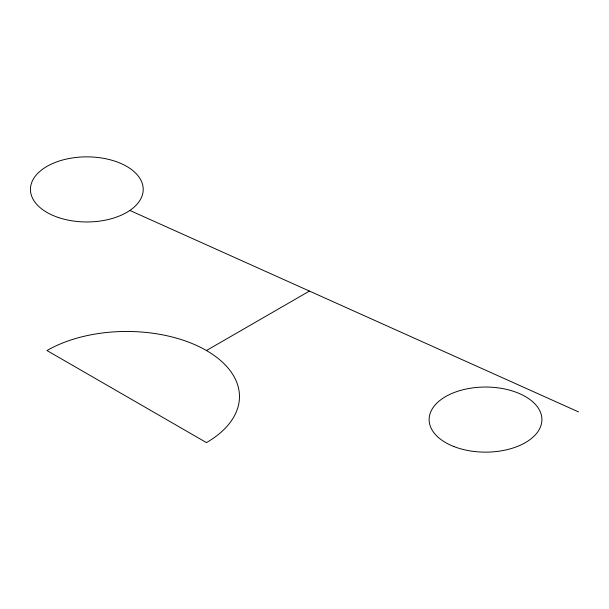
<?xml version="1.0" encoding="UTF-8"?>
<svg xmlns="http://www.w3.org/2000/svg" width="609" height="609" viewBox="0 0 609 609"><rect width="100%" height="100%" fill="white"/><g stroke="black" fill="none" stroke-linecap="round" stroke-linejoin="round"><path stroke-width="0.91" d="M206.443 350.533A112.764 65.102 0 0 1 206.443 442.606L46.962 350.533A112.764 65.102 0 0 1 206.443 350.533L309.433 291.072M130.022 210.508L578.55 411.92M453.918 446.549A56.386 32.551 0 0 0 541.766 421.915A56.386 32.551 0 0 0 460.884 390.308A56.386 32.551 0 0 0 453.918 446.549M58.639 217.603A56.386 32.551 0 0 0 143.214 189.407A56.386 32.551 0 0 0 58.639 161.218A56.386 32.551 0 0 0 58.639 217.603"/></g></svg>
